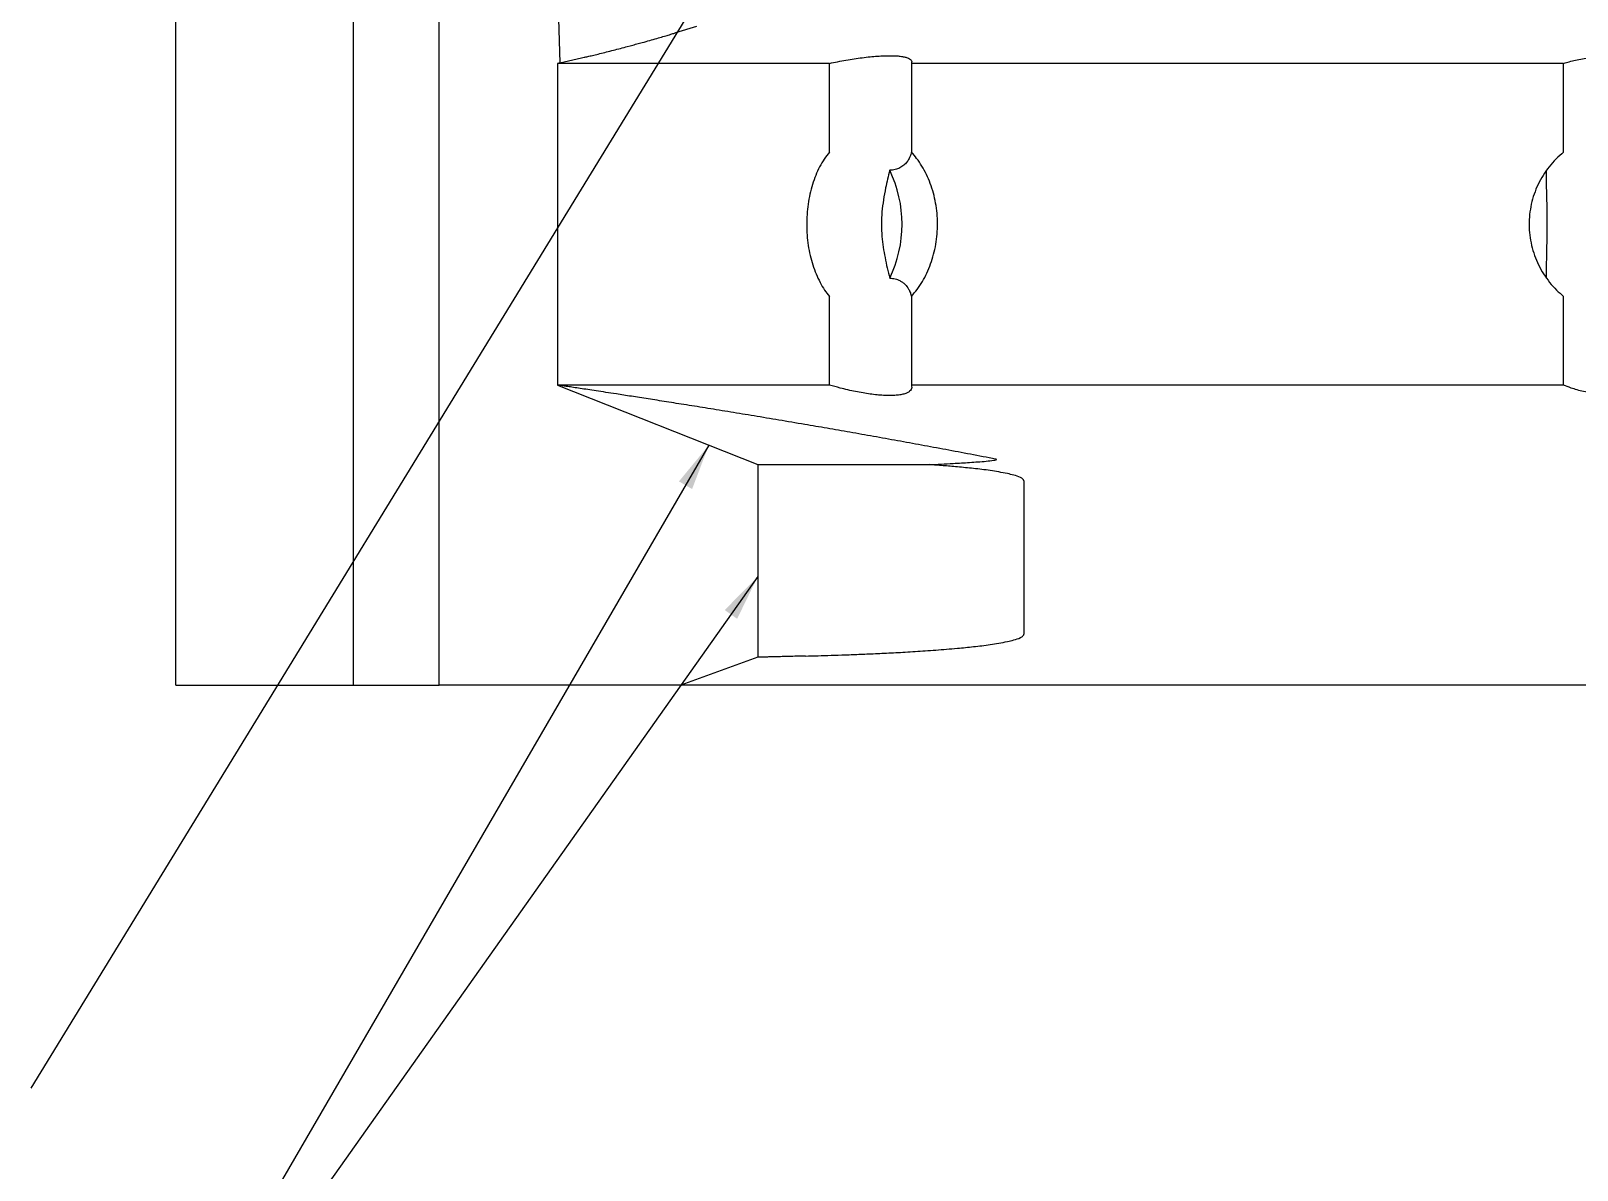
# Model space of a CAD drawing. Header units: millimetres. Extents: x 8 to 872, y 8 to 585.
# Drawn here: x 666 to 732.9, y 134.2 to 183.5 of the extents above; entities that cross this region are included whole.
import ezdxf

# ---------------------------------------------------------------- set-up
doc = ezdxf.new("R2010")
doc.units = ezdxf.units.MM
doc.layers.add('OUTLINE', color=7, linetype='Continuous', lineweight=25)
doc.layers.add('TEXT', color=2, linetype='Continuous')
doc.dimstyles.new('SLDDIMSTYLE17', dxfattribs={"dimtxt": 0.18, "dimasz": 2, "dimexe": 0, "dimexo": 0.0625, "dimgap": 0, "dimtad": 0, "dimtih": 1, "dimtoh": 1, "dimdec": 0, "dimrnd": 1e-09, "dimzin": 0, "dimdsep": 46, "dimtxsty": 'Standard', "dimsah": 1, "dimcen": 0.09, "dimadec": 0, "dimazin": 0, "dimtfac": 2, "dimtdec": 0, "dimtofl": 0, "dimtmove": 0, "dimatfit": 3, "dimfxl": 0, "dimfrac": 2, "dimtolj": 1, "dimtzin": 0, "dimarcsym": 0})
doc.dimstyles.new('SLDDIMSTYLE18', dxfattribs={"dimtxt": 0.18, "dimasz": 1, "dimexe": 0, "dimexo": 0.0625, "dimgap": 0, "dimtad": 0, "dimtih": 1, "dimtoh": 1, "dimdec": 0, "dimrnd": 1e-09, "dimzin": 0, "dimdsep": 46, "dimtxsty": 'Standard', "dimblk1": 'DOT', "dimblk2": 'DOT', "dimsah": 1, "dimcen": 0.09, "dimadec": 0, "dimazin": 0, "dimtfac": 1, "dimtdec": 0, "dimtofl": 0, "dimtmove": 0, "dimatfit": 3, "dimldrblk": 'DOT', "dimfxl": 0, "dimfrac": 2, "dimtolj": 1, "dimtzin": 0, "dimarcsym": 0})

# ---------------------------------------------------------------- blocks, each defined once
blk = doc.blocks.new('_DOT')
at = {"color": 0, "linetype": 'ByBlock', "lineweight": -2}
blk.add_line((-0.5, 0), (-1, 0), dxfattribs=at)
at = {"color": 0, "linetype": 'ByBlock', "const_width": 0.5}
blk.add_lwpolyline([(-0.25, 0, 1), (0.25, 0, 1)], format="xyb", close=True, dxfattribs=at)

msp = doc.modelspace()

# ---------------------------------------------------------------- linework, layer by layer
at = {"layer": 'OUTLINE'}
for p, q in [((672.2799, 155.18876), (672.2799, 429.83342)), ((679.96005, 155.18876), (679.96005, 429.83342)), ((683.65928, 155.18876), (683.65928, 429.83342)), ((693.89638, 183.38542), (694.80406, 183.66907)), ((691.7313, 182.76821), (691.98054, 182.83455)), ((688.87743, 182.08107), (688.7799, 182.05493)), ((688.7799, 182.05493), (688.7799, 168.15828)), ((700.5287, 182.05493), (688.7799, 182.05493)), ((688.87743, 182.08107), (689.81352, 182.29508)), ((700.5287, 178.22359), (700.5287, 182.05493)), ((732.27303, 182.05493), (704.07395, 182.05493)), ((704.07395, 182.05493), (704.07395, 178.22359)), ((732.27303, 178.22359), (732.27303, 182.05493)), ((700.5287, 168.15828), (700.5287, 171.98961)), ((704.07395, 171.98961), (704.07395, 168.15828)), ((732.27303, 168.15828), (732.27303, 171.98961)), ((688.7799, 168.15828), (697.4299, 164.71876)), ((700.5287, 168.15828), (688.7799, 168.15828)), ((732.27303, 168.15828), (704.07395, 168.15828)), ((697.4299, 164.71876), (697.4299, 156.39758)), ((697.4299, 164.71876), (704.84976, 164.71876)), ((708.93514, 164.01855), (708.93514, 157.38896)), ((697.4299, 156.39758), (694.10868, 155.18876)), ((672.2799, 155.18876), (679.96005, 155.18876)), ((679.96005, 155.18876), (681.7799, 155.18876)), ((681.7799, 155.18876), (683.65928, 155.18876)), ((694.10868, 155.18876), (683.65928, 155.18876)), ((775.45111, 155.18876), (694.10868, 155.18876))]:
    msp.add_line(p, q, dxfattribs=at)
for centre, radius, start, end in [((1152.85201, 197.23876), 464.22211, 180, 181.8711435), ((698.32655, 175.1066), 5.34572, 334.1377972, 25.8622028)]:
    msp.add_arc(centre, radius, start, end, dxfattribs=at)
for points, knots in [([(691.98054, 182.83455), (692.05741, 182.85509), (692.21116, 182.89617), (692.47556, 182.96804), (692.7671, 183.04865), (693.07144, 183.13466), (693.34334, 183.21343), (693.58129, 183.28433), (693.77724, 183.34499), (693.85667, 183.37194), (693.89638, 183.38542)], [0, 0, 0, 0, 0.08958685, 0.17917235, 0.31249322, 0.445804, 0.57857394, 0.71132474, 0.85567566, 1, 1, 1, 1]), ([(689.81352, 182.29508), (689.84738, 182.30185), (689.9151, 182.31538), (690.07994, 182.35245), (690.28647, 182.40094), (690.53276, 182.4606), (690.81237, 182.53007), (691.11177, 182.60608), (691.42095, 182.68606), (691.62785, 182.74083), (691.7313, 182.76821)], [0, 0, 0, 0, 0.12576377, 0.25153703, 0.37725191, 0.50297916, 0.63050956, 0.75805235, 0.87902301, 1, 1, 1, 1]), ([(700.5287, 182.05493), (700.64799, 182.08005), (700.88693, 182.13037), (701.24732, 182.19679), (701.60414, 182.25544), (701.95297, 182.30435), (702.28925, 182.34319), (702.60572, 182.37092), (702.89762, 182.38688), (703.1626, 182.39162), (703.39835, 182.38517), (703.60123, 182.36746), (703.77073, 182.33951), (703.90659, 182.30152), (704.00606, 182.25374), (704.06835, 182.19706), (704.09683, 182.13143), (704.08175, 182.08103), (704.07395, 182.05493)], [0, 0, 0, 0, 0.06340467, 0.1270008, 0.19039374, 0.25393523, 0.31768598, 0.38121758, 0.44315437, 0.50529567, 0.56723132, 0.62804902, 0.68905961, 0.74988343, 0.81123523, 0.87277526, 0.93413673, 1, 1, 1, 1]), ([(732.27303, 182.05493), (732.35206, 182.08005), (732.51036, 182.13037), (732.78471, 182.19679), (733.0825, 182.25544), (733.40408, 182.30435), (733.74387, 182.34319), (734.09472, 182.37092), (734.4519, 182.38688), (734.8102, 182.39162), (735.16604, 182.38517), (735.51458, 182.36746), (735.85184, 182.33951), (736.17689, 182.30152), (736.48532, 182.25374), (736.77329, 182.19706), (737.04604, 182.13143), (737.20466, 182.08103), (737.28677, 182.05493)], [0, 0, 0, 0, 0.06340475, 0.12700091, 0.19039389, 0.25393535, 0.31768554, 0.38121753, 0.44315459, 0.50529571, 0.56723151, 0.628049, 0.68905959, 0.74988355, 0.81123486, 0.87277528, 0.93413674, 1, 1, 1, 1]), ([(700.5287, 178.22359), (700.45294, 178.12583), (700.30117, 177.92999), (700.10516, 177.59039), (699.93445, 177.22255), (699.79388, 176.82647), (699.68324, 176.40909), (699.60375, 175.97549), (699.55711, 175.53089), (699.54263, 175.08137), (699.56039, 174.63247), (699.61119, 174.19013), (699.69337, 173.7597), (699.80636, 173.34581), (699.94996, 172.95423), (700.12238, 172.59002), (700.31441, 172.26401), (700.45944, 172.0783), (700.5287, 171.98961)], [0, 0, 0, 0, 0.062901466, 0.126003576, 0.188905901, 0.25181313, 0.314921756, 0.37782763, 0.440606249, 0.503584588, 0.566361928, 0.628970922, 0.691778207, 0.754387, 0.817085207, 0.879982022, 0.942679958, 1, 1, 1, 1]), ([(704.07395, 178.22359), (704.0571, 178.15666), (704.02666, 178.03569), (703.93511, 177.86467), (703.82108, 177.7176), (703.67229, 177.58884), (703.4862, 177.49122), (703.30169, 177.4438), (703.17753, 177.43977), (703.13687, 177.43845)], [0, 0, 0, 0, 0.1830151, 0.33080457, 0.47887718, 0.62639917, 0.77674686, 0.92687424, 1, 1, 1, 1]), ([(704.07395, 171.98961), (704.15885, 172.08738), (704.32892, 172.28322), (704.55269, 172.62282), (704.74968, 172.99066), (704.91366, 173.38674), (705.04383, 173.80412), (705.13804, 174.23772), (705.19343, 174.68231), (705.21069, 175.13184), (705.18961, 175.58074), (705.12913, 176.02307), (705.03186, 176.4535), (704.89908, 176.8674), (704.73167, 177.25897), (704.53292, 177.62318), (704.31398, 177.94921), (704.15153, 178.1349), (704.07395, 178.22359)], [0, 0, 0, 0, 0.0629023, 0.1260044, 0.18890575, 0.25181389, 0.31492154, 0.37782846, 0.44060601, 0.50358539, 0.56636272, 0.62897068, 0.69177796, 0.75438765, 0.81708501, 0.87998181, 0.94268051, 1, 1, 1, 1]), ([(732.27303, 178.22359), (732.15943, 178.12583), (731.93185, 177.92999), (731.63501, 177.59039), (731.37502, 177.22255), (731.15966, 176.82647), (730.98939, 176.40909), (730.86657, 175.97549), (730.79441, 175.53089), (730.77197, 175.08137), (730.79944, 174.63247), (730.87812, 174.19013), (731.00502, 173.7597), (731.17879, 173.34581), (731.39872, 172.95423), (731.66117, 172.59002), (731.95178, 172.26401), (732.16919, 172.0783), (732.27303, 171.98961)], [0, 0, 0, 0, 0.06290144, 0.12600368, 0.18890597, 0.2518132, 0.31492179, 0.37782766, 0.44060625, 0.50358459, 0.56636194, 0.62897087, 0.69177815, 0.75438685, 0.8170852, 0.87998188, 0.94267999, 1, 1, 1, 1]), ([(703.13687, 177.43845), (703.07548, 177.1846), (702.97414, 176.76555), (702.86254, 176.16642), (702.79561, 175.64451), (702.77196, 175.11024), (702.79409, 174.59662), (702.85292, 174.11505), (702.93264, 173.66401), (703.02894, 173.21688), (703.10089, 172.92214), (703.13687, 172.77476)], [0, 0, 0, 0, 0.1678575, 0.27708712, 0.38625782, 0.4992206, 0.61218381, 0.70839287, 0.80463927, 0.90231157, 1, 1, 1, 1]), ([(731.5299, 172.77476), (731.53068, 172.92716), (731.53223, 173.23193), (731.54196, 173.69892), (731.55312, 174.17479), (731.56274, 174.67478), (731.56529, 175.19472), (731.55974, 175.7358), (731.54769, 176.27669), (731.53389, 176.84794), (731.5313, 177.23106), (731.5299, 177.43845)], [0, 0, 0, 0, 0.10100258, 0.20198574, 0.30433516, 0.40663777, 0.51839661, 0.63016723, 0.74641248, 0.86273008, 1, 1, 1, 1]), ([(703.13687, 172.77476), (703.21751, 172.76951), (703.38144, 172.75886), (703.56237, 172.68605), (703.69918, 172.59988), (703.83507, 172.48174), (703.94937, 172.32918), (704.03564, 172.14966), (704.06114, 172.0431), (704.07395, 171.98961)], [0, 0, 0, 0, 0.14718987, 0.29918423, 0.40014702, 0.50114566, 0.70843266, 0.85366588, 1, 1, 1, 1]), ([(707.71433, 164.95825), (707.35248, 165.02805), (706.62841, 165.16772), (705.56067, 165.3688), (704.50919, 165.56366), (703.46605, 165.75369), (702.43365, 165.93878), (701.41464, 166.11861), (700.42273, 166.29114), (699.39503, 166.4674), (698.3413, 166.64556), (697.27301, 166.82351), (696.2468, 166.99216), (695.2679, 167.151), (694.34068, 167.29968), (693.47941, 167.43628), (692.6866, 167.56081), (691.96334, 167.67341), (691.35926, 167.76671), (690.85904, 167.84352), (690.44693, 167.90647), (690.07868, 167.96249), (689.74734, 168.0127), (689.45753, 168.05647), (689.21357, 168.09322), (689.02105, 168.12212), (688.88321, 168.1428), (688.79612, 168.15585), (688.78531, 168.15747), (688.7799, 168.15828)], [0, 0, 0, 0, 0.03357435, 0.06718245, 0.10079105, 0.13436594, 0.169072, 0.20381438, 0.23855722, 0.27326367, 0.31504559, 0.35685883, 0.39864115, 0.44159157, 0.48457556, 0.5275263, 0.57010118, 0.61270839, 0.65528351, 0.68811835, 0.72098251, 0.75384674, 0.78668171, 0.82189498, 0.85712623, 0.89233951, 0.92822001, 0.9641195, 1, 1, 1, 1]), ([(704.07395, 168.15828), (704.08143, 168.12457), (704.09643, 168.05705), (704.06982, 167.96739), (704.0068, 167.88786), (703.90212, 167.82115), (703.75875, 167.76794), (703.58054, 167.72998), (703.37011, 167.708), (703.13324, 167.70098), (702.87254, 167.70863), (702.59169, 167.73087), (702.29607, 167.76607), (701.98466, 167.8141), (701.66077, 167.87469), (701.32872, 167.94674), (700.94905, 168.03882), (700.68343, 168.11431), (700.5287, 168.15828)], [0, 0, 0, 0, 0.06327513, 0.12673557, 0.18999075, 0.25345614, 0.31713577, 0.38058345, 0.44117793, 0.50197885, 0.56257126, 0.62115981, 0.67993407, 0.73853289, 0.79797125, 0.85758858, 0.91704347, 1, 1, 1, 1]), ([(737.28677, 168.15828), (737.20876, 168.12457), (737.05251, 168.05705), (736.78103, 167.96739), (736.48541, 167.88786), (736.16495, 167.82115), (735.82517, 167.76794), (735.47571, 167.72998), (735.12174, 167.708), (734.76876, 167.70098), (734.41973, 167.70863), (734.07951, 167.73087), (733.75183, 167.76607), (733.4351, 167.8141), (733.13355, 167.87469), (732.85083, 167.94674), (732.55371, 168.03882), (732.37635, 168.11431), (732.27303, 168.15828)], [0, 0, 0, 0, 0.06327519, 0.1267353, 0.1899909, 0.25345649, 0.31713599, 0.38058349, 0.44117846, 0.50197886, 0.56257131, 0.62115974, 0.67993419, 0.73853296, 0.79797141, 0.85758853, 0.91704335, 1, 1, 1, 1]), ([(704.84976, 164.71876), (705.19145, 164.73646), (705.75635, 164.76573), (706.59229, 164.81382), (707.18103, 164.85705), (707.56289, 164.89475), (707.70874, 164.91879), (707.7487, 164.93212), (707.75719, 164.93956), (707.75451, 164.9446), (707.75111, 164.94727), (707.74563, 164.95), (707.73672, 164.95312), (707.72587, 164.95591), (707.71792, 164.95752), (707.71433, 164.95825)], [0, 0, 0, 0, 0.35690376, 0.59003845, 0.82317773, 0.93262849, 0.96997146, 0.98268044, 0.98908697, 0.99071835, 0.99207257, 0.99343351, 0.99502722, 0.99775733, 1, 1, 1, 1]), ([(708.93514, 164.01855), (708.93459, 164.02502), (708.93331, 164.03998), (708.92065, 164.06645), (708.87563, 164.11751), (708.73452, 164.19259), (708.50862, 164.27045), (708.06805, 164.36502), (707.48137, 164.47065), (706.75894, 164.55557), (706.08021, 164.61946), (705.44218, 164.67547), (705.04723, 164.70433), (704.84976, 164.71876)], [0, 0, 0, 0, 0.00317658, 0.00735321, 0.01507076, 0.04197669, 0.10672702, 0.171682, 0.343492, 0.51545684, 0.68738723, 0.84369316, 1, 1, 1, 1]), ([(699.49055, 156.44927), (699.66953, 156.45392), (700.01405, 156.46288), (700.5974, 156.48034), (701.21386, 156.50104), (701.88253, 156.52662), (702.60756, 156.55844), (703.39037, 156.59661), (704.23083, 156.64442), (705.11974, 156.70505), (705.96748, 156.77733), (706.75902, 156.85198), (707.48135, 156.93685), (708.06805, 157.0425), (708.50862, 157.13706), (708.73452, 157.21492), (708.87563, 157.29), (708.92065, 157.34106), (708.93331, 157.36753), (708.93459, 157.3825), (708.93514, 157.38896)], [0, 0, 0, 0, 0.08895794, 0.17124405, 0.25359876, 0.33595322, 0.41823882, 0.5028463, 0.58753102, 0.67221202, 0.75681438, 0.81764035, 0.87847852, 0.9392619, 0.96224184, 0.98514938, 0.99466823, 0.99739856, 0.99887618, 1, 1, 1, 1]), ([(699.49055, 156.44927), (699.36449, 156.4461), (699.11232, 156.43976), (698.77949, 156.43141), (698.47934, 156.42389), (698.216, 156.41728), (697.98919, 156.41158), (697.79373, 156.40671), (697.63461, 156.40269), (697.51671, 156.39977), (697.44573, 156.39797), (697.4299, 156.39758), (697.4299, 156.39758), (697.4299, 156.39758)], [0, 0, 0, 0, 0.09521401, 0.19045386, 0.28566793, 0.38182836, 0.47801542, 0.57417586, 0.68033847, 0.78650103, 0.89324221, 0.99998338, 1, 1, 1, 1])]:
    msp.add_open_spline(points, degree=3, knots=knots, dxfattribs=at)

# ---------------------------------------------------------------- leaders
at = {"layer": 'TEXT'}
for points, dimstyle in [([(697.71602, 189.55022), (666.01141, 137.78529)], 'SLDDIMSTYLE18'), ([(695.31631, 165.55919), (667.14016, 117.10038)], 'SLDDIMSTYLE17'), ([(697.4299, 159.88033), (667.14016, 117.10038)], 'SLDDIMSTYLE17')]:
    msp.add_leader(points, dimstyle=dimstyle, dxfattribs=at)

doc.saveas('drawing.dxf')
